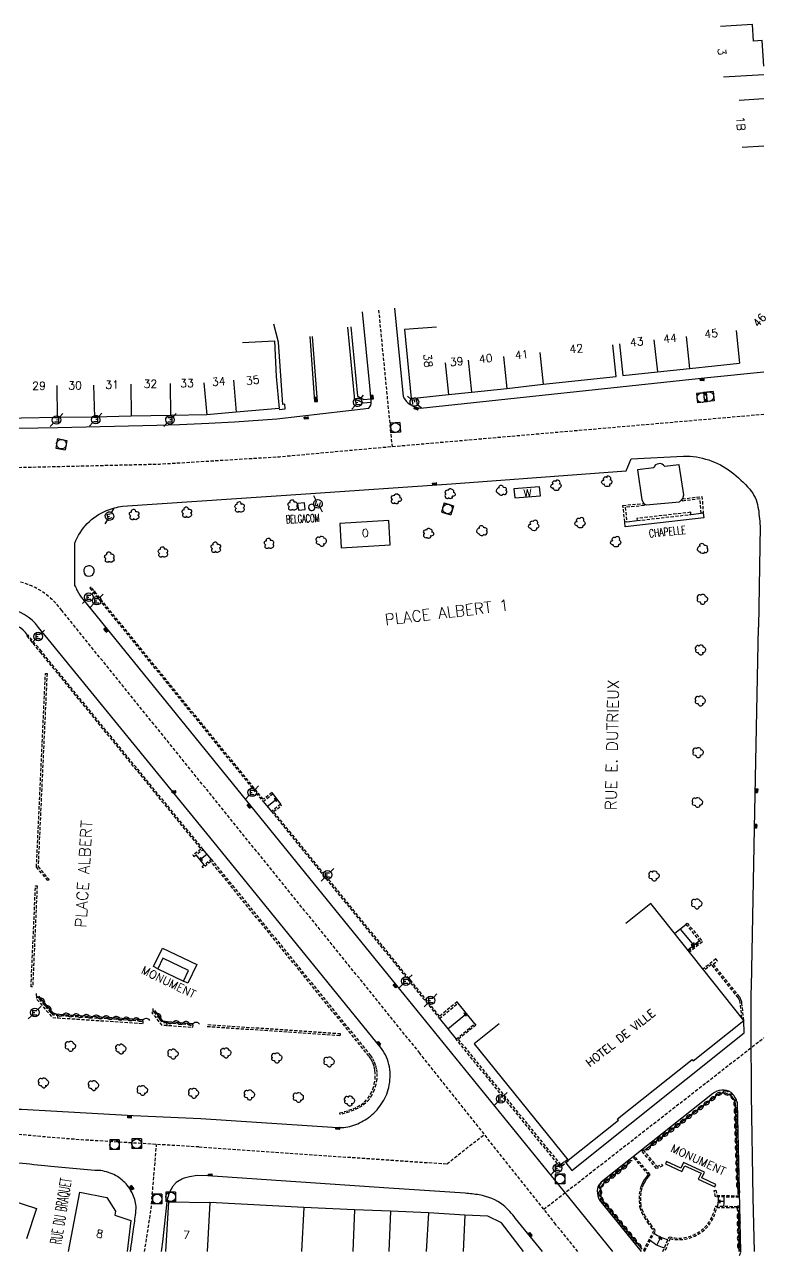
# Model space of a CAD drawing. Header units: millimetres. Extents: x 157000 to 158001, y 120999 to 122000.
# Drawn here: x 157884.5 to 158000.2, y 120999.4 to 121191.6 of the extents above; entities that cross this region are included whole.
import ezdxf
from ezdxf.enums import TextEntityAlignment as Align

# ---------------------------------------------------------------- set-up
doc = ezdxf.new("R2010")
doc.units = ezdxf.units.MM
doc.linetypes.add('DASHED', pattern=[0.75, 0.5, -0.25])
doc.layers.get('0').update_dxf_attribs({"linetype": 'CONTINUOUS'})
for name, color, linetype in [('W0001', 6, 'DASHED'), ('W0008', 7, 'CONTINUOUS'), ('W0100', 7, 'CONTINUOUS'), ('W0112', 1, 'DASHED'), ('W0300', 7, 'CONTINUOUS'), ('W0310', 3, 'CONTINUOUS'), ('W0334', 7, 'CONTINUOUS'), ('W0400', 7, 'CONTINUOUS'), ('W0420', 7, 'CONTINUOUS'), ('W0471', 7, 'CONTINUOUS'), ('W0984', 7, 'CONTINUOUS'), ('W0989', 7, 'CONTINUOUS'), ('W0991', 7, 'CONTINUOUS'), ('W1102', 7, 'CONTINUOUS')]:
    doc.layers.add(name, color=color, linetype=linetype)
doc.styles.get("Standard").update_dxf_attribs({"font": 'romans.shx', "width": 0.85})

# ---------------------------------------------------------------- blocks, each defined once
blk = doc.blocks.new('t310o')
at = {"color": 0, "linetype": 'Continuous'}
for centre, start, end in [((-0.5, 0.38), 216.8699, 323.1304), ((0.5, -0.37), 36.8699, 143.1303)]:
    blk.add_arc(centre, 0.625, start, end, dxfattribs=at)
blk = doc.blocks.new('T300')
for p, q in [((-0.8, 0.51), (-0.86, 0.34)), ((-0.86, 0.34), (-0.86, 0.17)), ((-0.86, 0.17), (-0.74, 0.06)), ((-0.69, 0.63), (-0.8, 0.51)), ((-0.8, -0.06), (-0.74, 0.06)), ((-0.74, 0.06), (-0.69, 0.11)), ((-0.57, 0.69), (-0.69, 0.63)), ((-0.46, 0.69), (-0.57, 0.69)), ((-0.29, 0.63), (-0.46, 0.69)), ((-0.29, 0.63), (-0.17, 0.74)), ((-0.23, 0.57), (-0.29, 0.63)), ((-0.17, 0.74), (-0.06, 0.8)), ((-0.06, 0.8), (0.06, 0.8)), ((0.06, 0.8), (0.23, 0.74)), ((0.23, 0.74), (0.34, 0.63)), ((0.34, 0.63), (0.4, 0.51)), ((0.46, 0.46), (0.34, 0.46)), ((0.4, 0.51), (0.4, 0.46)), ((0.57, 0.4), (0.46, 0.46)), ((0.57, 0.4), (0.69, 0.29)), ((0.69, 0.29), (0.74, 0.17)), ((0.74, 0.06), (0.69, -0.17)), ((0.74, 0.17), (0.74, 0.06)), ((-0.8, -0.17), (-0.8, -0.06)), ((-0.8, -0.23), (-0.8, -0.17)), ((-0.74, -0.34), (-0.8, -0.23)), ((-0.69, -0.4), (-0.74, -0.34)), ((-0.51, -0.46), (-0.69, -0.4)), ((-0.4, -0.46), (-0.51, -0.46)), ((-0.4, -0.46), (-0.34, -0.46)), ((-0.34, -0.46), (-0.34, -0.4)), ((-0.34, -0.51), (-0.34, -0.46)), ((-0.29, -0.63), (-0.34, -0.51)), ((-0.17, -0.74), (-0.29, -0.63)), ((-0.06, -0.8), (-0.17, -0.74)), ((0.06, -0.8), (-0.06, -0.8)), ((0.17, -0.74), (0.06, -0.8)), ((0.23, -0.69), (0.17, -0.74)), ((0.29, -0.46), (0.23, -0.46)), ((0.29, -0.63), (0.23, -0.69)), ((0.46, -0.4), (0.29, -0.46)), ((0.34, -0.51), (0.29, -0.63)), ((0.34, -0.51), (0.34, -0.46)), ((0.57, -0.34), (0.46, -0.4)), ((0.63, -0.29), (0.57, -0.34)), ((0.69, -0.17), (0.63, -0.29))]:
    blk.add_line(p, q)
blk = doc.blocks.new('T400')
for p, q in [((-0.15, 0.3), (0.15, 0.3)), ((-0.15, -0.25), (-0.15, 0.3)), ((-0.15, 0.15), (0.15, 0.15)), ((-0.15, 0), (0.15, 0)), ((0.15, 0.3), (0.15, -0.25)), ((-0.15, -0.15), (0.15, -0.15)), ((-0.15, -0.25), (-0.15, -0.3)), ((-0.15, -0.3), (0.15, -0.3)), ((0.15, -0.3), (0.15, -0.25))]:
    blk.add_line(p, q)
blk = doc.blocks.new('T471')
for p, q in [((-0.333334, 0.333334), (-0.333334, -0.333334)), ((-0.333334, 0.333334), (0.333334, 0.333334)), ((-0.333334, 0), (0, 0)), ((0.500001, 0.500001), (1.000002, 1.000002)), ((-0.500001, -0.500001), (-1.000002, -1.000002)), ((-0.333334, -0.333334), (0.333334, -0.333334))]:
    blk.add_line(p, q)
blk.add_ellipse((0, 0), major_axis=(0.471405, 0.471405), ratio=1, start_param=5.4977871438, end_param=11.780972451)
blk = doc.blocks.new('T420')
for p, q in [((0.75, 0.75), (-0.75, 0.75)), ((-0.75, 0.75), (-0.75, -0.75)), ((0.75, 0.75), (0.75, -0.75)), ((0.75, -0.75), (-0.75, -0.75))]:
    blk.add_line(p, q)
blk.add_ellipse((0, 0), major_axis=(-0.53, 0.53), ratio=1, start_param=3.926991, end_param=10.210176)

msp = doc.modelspace()

# ---------------------------------------------------------------- linework, layer by layer
at = {"layer": 'W0001', "flags": 128}
for points in [[(157939.81, 121147.07), (157941.91, 121125.7)], [(158000, 121130.75), (157938.71, 121125.42), (157924.35, 121124.11), (157905.6, 121122.96), (157871.79, 121122.16)], [(157911.76, 121016.34), (157893.42, 121017.45), (157888.47, 121017.84), (157878.99, 121018.72), (157873.48, 121021.5), (157869.44, 121025.56), (157866.28, 121030.93), (157865.63, 121034.66), (157865.35, 121037.22)], [(157903.26, 121000), (157904.26, 121006.4), (157905.14, 121016.75)]]:
    msp.add_lwpolyline(points, dxfattribs=at)
at = {"layer": 'W0001'}
msp.add_lwpolyline([(157890.35, 121100.13, 0.216102), (157882.03, 121104.92, 0.363114), (157868.68, 121095.78, 0.363114)], format="xyb", dxfattribs=at)
for points in [[(157970.93, 121000), (157967.47, 121004.27), (157946.24, 121031.02), (157890.35, 121100.13)], [(157965.61, 121006.61), (158000, 121033.42)], [(157911.76, 121016.34), (157950.5, 121013.7), (157956.32, 121018.32)]]:
    msp.add_lwpolyline(points, dxfattribs=at)
at = {"layer": 'W0008', "flags": 128}
for points in [[(157855.49, 121159.08), (157867.86, 121138.72), (157871.78, 121133.21, 0.055127), (157875.78, 121129.58, 0.206812), (157880.3, 121128.57), (157889.7, 121128.71)], [(157892.36, 121104, -0.043083), (157892.74, 121103.24, 0.0531), (157893.63, 121101.9), (157925.7, 121062.38), (157943.77, 121040.15), (157969.46, 121008.48), (157976.36, 121000, 0.2063)], [(157912.06, 121020.81), (157933.41, 121019.38, 0.0986), (157935.94, 121019.73, 0.0772), (157938.24, 121020.95, 0.0843), (157940.24, 121023.02, 0.0917), (157941.4, 121025.65, 0.1007), (157941.5, 121028.86, 0.127), (157940.26, 121031.72), (157914.61, 121063.34), (157888.2, 121095.68), (157886.7, 121097.5)], [(157998.51, 121000), (157998.34, 121008.45), (157998.08, 121024.49, -0.0015), (157998, 121033.38, -0.0063), (157998.03, 121041.35), (157998.52, 121066.1), (157999.16, 121097.53)], [(157869.84, 121036.99, 0.107819), (157869.79, 121034.57, 0.062869), (157870.13, 121033.17, 0.04931), (157872.12, 121029.25, 0.059801), (157874.42, 121026.44, 0.03889), (157876.18, 121025, 0.027844), (157878.87, 121023.33, 0.079892), (157881.19, 121022.52, 0.046407), (157884.06, 121022.27), (157901.49, 121021.24), (157912.06, 121020.81)], [(157901.05, 121000, 0.000169), (157901.34, 121001.94, 0.003304), (157901.55, 121003.48, 0.002002), (157901.88, 121006.03), (157901.94, 121007.07, 0.088092), (157901.31, 121009.19, 0.088092), (157899.99, 121010.97, 0.097377), (157897.91, 121012.27, 0.097377), (157895.5, 121012.69), (157888.6, 121013.29), (157887.69, 121013.38, -0.004594), (157883.05, 121013.91, -0.008813)], [(157911.46, 121011.88), (157910.26, 121011.68, 0.042359), (157909.47, 121011.47, 0.042359), (157908.72, 121011.13), (157908.19, 121010.79, 0.026678), (157907.83, 121010.38, 0.026678), (157907.52, 121009.93, 0.056714), (157907.02, 121008.88, 0.056714), (157906.76, 121007.75), (157906.08, 121001.54, -0.013225), (157905.86, 121000)], [(157965.42, 121000), (157963.07, 121002.88), (157961.2, 121005.19, 0.0562), (157959.28, 121007.26, 0.1184), (157955.52, 121008.85, 0.0309), (157953.32, 121009.11), (157941.42, 121009.92), (157913.16, 121011.83), (157911.46, 121011.88)]]:
    msp.add_lwpolyline(points, format="xyb", dxfattribs=at)
at = {"layer": 'W0008'}
for points in [[(157889.7, 121128.71), (157905.19, 121129.07), (157908.72, 121129.17), (157913.28, 121129.37), (157917.32, 121129.62), (157923.94, 121130.09), (157938.28, 121131.73, 0.247107), (157938.66, 121132.78), (157938.45, 121135.25), (157937.29, 121146.77)], [(157942.32, 121147.37), (157943.66, 121133.54, 0.262662), (157946.35, 121131.75), (157991.2, 121136.52), (158000, 121137.43)], [(157892.36, 121104), (157892.38, 121110.65, -0.207888), (157897.31, 121115.75, -0.065947), (157899.82, 121116.42), (157928.47, 121118.38), (157951.18, 121119.93), (157978.5, 121121.97), (157979.28, 121123.8), (157987.45, 121124.26, -0.16709), (157994.88, 121121.8, -0.051951), (157997.78, 121119.08, -0.140141), (157999.07, 121116.29, -0.020591), (157999.41, 121113.32), (157999.16, 121097.53)], [(157886.7, 121097.5, 0.216102), (157881.6, 121100.44, 0.363114), (157873.02, 121094.56)]]:
    msp.add_lwpolyline(points, format="xyb", dxfattribs=at)
at = {"layer": 'W0008', "flags": 128}
msp.add_lwpolyline([(157969.05, 121013.85), (157969.98, 121012.69), (157996.92, 121034.16), (157996.84, 121036.12)], dxfattribs=at)
at = {"layer": 'W0100'}
for p, q in [((157923.32, 121071.51), (157924.52, 121069.9)), ((157921.77, 121070.31), (157923.07, 121068.76)), ((157913.66, 121061.29), (157912.42, 121062.83)), ((157954.84, 121035.58), (157952.24, 121038.8)), ((157949.31, 121036.42), (157951.91, 121033.19)), ((157871.22, 121011.64), (157886.36, 121006.74)), ((157891.39, 121000), (157893.13, 121009.26)), ((157893.13, 121009.26), (157897.35, 121008.46)), ((157897.35, 121008.46), (157898.71, 121006.31)), ((157906.59, 121000), (157907.04, 121007.75)), ((157907.04, 121007.75), (157913.44, 121007.66)), ((157886.36, 121006.74), (157884.82, 121001.98)), ((157898.71, 121006.31), (157898.64, 121005.67)), ((157898.64, 121005.67), (157901.13, 121004.87)), ((157901.13, 121004.87), (157900.54, 121000))]:
    msp.add_line(p, q, dxfattribs=at)
for points in [[(158000, 121185.15), (157999.74, 121189.17), (157998.35, 121189.08), (157998.19, 121191.65), (157993.2, 121191.33)], [(157993.7, 121183.47), (158000, 121183.87)], [(158000, 121180.04), (157996.15, 121179.8)], [(157943.87, 121144), (157944.88, 121133.26), (157950.73, 121133.86), (157954.32, 121134.24), (157959.85, 121134.83), (157965.54, 121135.47), (157976.92, 121136.66), (157976.4, 121141.63)], [(157918.57, 121142.02), (157923.56, 121142.26), (157923.84, 121136.67), (157924.26, 121131.69), (157917.56, 121131.13), (157913.01, 121130.7), (157907.34, 121130.59), (157901.18, 121130.5), (157895.42, 121130.33), (157889.61, 121130.26), (157884.05, 121130.2), (157879.25, 121130.12)], [(157977.43, 121141.81), (157977.98, 121136.84), (157983.36, 121137.43), (157988.37, 121137.96), (157996.2, 121138.75), (157996.2, 121138.75)], [(157922.42, 121069.54), (157923.92, 121070.7), (157923.52, 121070.75), (157923.87, 121070.31), (157923.92, 121070.7)], [(157913.04, 121062.06), (157911.93, 121061.18), (157912.33, 121061.14), (157911.98, 121061.58), (157911.93, 121061.18)], [(157958.65, 121035.58), (157954.76, 121032.44), (157969.43, 121014.27), (157977.3, 121020.51), (157977.11, 121020.74), (157988.77, 121030.03), (157988.92, 121029.78), (157996.84, 121036.12), (157982.35, 121054.38), (157978.43, 121051.27)], [(157986.94, 121050.36), (157989.04, 121047.82), (157989.08, 121048.22), (157988.64, 121047.86), (157989.04, 121047.82)], [(157950.61, 121034.81), (157953.54, 121037.19), (157953.14, 121037.23), (157953.5, 121036.79), (157953.54, 121037.19)], [(157984.77, 121014.09), (157984.6, 121013.73), (157987.18, 121012.52), (157987.63, 121013.4), (157990.19, 121012.23), (157989.75, 121011.33), (157992.32, 121010.1), (157992.49, 121010.47), (157990.29, 121011.52), (157990.72, 121012.43), (157987.45, 121013.92), (157987, 121013.05), (157984.77, 121014.09), (157985.14, 121013.93)], [(157993.8, 121007.81), (157992.89, 121007.84), (157993.16, 121007.54), (157993.18, 121008.11), (157992.89, 121007.84)], [(157983.28, 121001.01), (157983.91, 121002.25), (157983.53, 121002.13), (157984.04, 121001.87), (157983.91, 121002.25)]]:
    msp.add_lwpolyline(points, dxfattribs=at)
at = {"layer": 'W0100', "flags": 128}
for points in [[(157984.5, 121122.61, 0.346632), (157983.57, 121123.07, 0.346632), (157982.79, 121122.41), (157980.24, 121122.09), (157980.91, 121117.4), (157981.24, 121116.84), (157981.59, 121116.62), (157986.82, 121117.12), (157987.33, 121117.64), (157987.47, 121118.19), (157986.74, 121122.88), (157986.73, 121122.91), (157984.5, 121122.63)], [(157992.79, 121007.1, 0.027668), (157992.89, 121007.84, 0.026612), (157992.89, 121008.55)], [(157993.74, 121007.09, 0.021465), (157993.8, 121007.8, 0.02187), (157993.78, 121008.53)], [(157984.46, 121000.59, -0.044977), (157983.37, 121000.96, -0.052805), (157982.24, 121001.71)], [(157982.84, 121002.86, 0.039727), (157983.91, 121002.25, 0.037161), (157985.01, 121001.88)]]:
    msp.add_lwpolyline(points, format="xyb", dxfattribs=at)
at = {"layer": 'W0100'}
for points in [[(157960.94, 121119.12), (157961.08, 121117.73), (157965.08, 121118.05), (157964.94, 121119.43)], [(157927.29, 121115.79), (157928.35, 121115.91), (157928.22, 121116.95), (157927.16, 121116.83)], [(157941.64, 121110.41), (157941.42, 121114.21), (157933.75, 121113.72), (157933.97, 121109.92)], [(157910.13, 121043.91), (157906.12, 121045.85), (157905.31, 121044.18), (157909.32, 121042.24)]]:
    msp.add_lwpolyline(points, close=True, dxfattribs=at)
for points in [[(157928.91, 121116.46, 9.046377), (157929.05, 121116.63, 0.110541)], [(157893.95, 121106.83, 10.455914), (157894.19, 121107.03, 0.09564)]]:
    msp.add_lwpolyline(points, format="xyb", close=True, dxfattribs=at)
at = {"layer": 'W0100', "flags": 128}
for points in [[(157912.57, 121060.4), (157911.3, 121061.96)], [(157987.8, 121051.04), (157986.08, 121049.68)], [(157989.95, 121048.55), (157988.13, 121047.1)], [(157962.47, 121000), (157958.99, 121004.49), (157956.89, 121005.56), (157953.28, 121005.71), (157947.63, 121006.05), (157941.69, 121006.3), (157936.05, 121006.51), (157928.12, 121006.89), (157913.44, 121007.66)]]:
    msp.add_lwpolyline(points, dxfattribs=at)
at = {"layer": 'W0112'}
for points in [[(157987.25, 121117.56), (157990.32, 121117.95), (157990.53, 121115.35), (157990.2, 121115.32), (157990.02, 121117.58), (157987.29, 121117.23)], [(157981.27, 121116.51), (157978.33, 121116.26), (157978.59, 121113.98), (157978.26, 121113.95), (157977.97, 121116.56), (157981.24, 121116.84)], [(157980.2, 121114.18), (157988.6, 121115.14), (157988.56, 121115.47), (157980.16, 121114.51)], [(157894.7, 121103.64), (157921.77, 121070.31), (157923.32, 121071.51), (157923.17, 121071.71), (157921.81, 121070.66), (157894.9, 121103.79)], [(157884.85, 121096.17), (157886.96, 121093.61), (157912.06, 121062.87), (157910.82, 121061.91), (157910.97, 121061.71), (157912.42, 121062.83), (157887.15, 121093.76), (157885.05, 121096.32)], [(157888.03, 121090.29), (157886.63, 121060.14), (157888.34, 121058.1), (157888.15, 121057.94), (157886.38, 121060.06), (157887.78, 121090.3)], [(157924.52, 121069.9), (157923.07, 121068.76), (157949.31, 121036.42), (157952.24, 121038.8), (157952.09, 121039), (157949.34, 121036.77), (157923.42, 121068.72), (157924.67, 121069.7)], [(157912.24, 121060.13), (157913.66, 121061.29), (157938.51, 121030.68), (157938.86, 121030.18), (157939.13, 121029.64), (157939.34, 121029.06), (157939.47, 121028.46), (157939.54, 121027.83), (157939.52, 121026.96), (157939.39, 121026.1), (157939.14, 121025.26), (157938.78, 121024.48), (157938.33, 121023.78), (157937.77, 121023.17), (157937.22, 121022.74), (157936.6, 121022.38), (157935.95, 121022.09), (157935.25, 121021.84), (157934.54, 121021.62), (157933.81, 121021.42), (157933.74, 121021.66), (157934.47, 121021.86), (157935.17, 121022.08), (157935.85, 121022.32), (157936.49, 121022.61), (157937.08, 121022.95), (157937.6, 121023.36), (157938.13, 121023.93), (157938.56, 121024.6), (157938.91, 121025.35), (157939.14, 121026.15), (157939.27, 121026.98), (157939.29, 121027.82), (157939.22, 121028.41), (157939.1, 121028.99), (157938.9, 121029.54), (157938.64, 121030.05), (157938.31, 121030.53), (157913.63, 121060.94), (157912.4, 121059.93)], [(157886.48, 121057.11), (157885.78, 121041.34), (157885.53, 121041.35), (157886.23, 121057.12)], [(157969.4, 121014.14), (157968.23, 121013.16), (157951.91, 121033.19), (157954.84, 121035.58), (157955, 121035.38), (157952.26, 121033.15), (157968.27, 121013.52), (157969.24, 121014.33)], [(157981.12, 121015.88), (157983.3, 121013.27), (157984.07, 121013.64), (157984.18, 121013.42), (157983.23, 121012.96), (157980.92, 121015.72)], [(157979.64, 121014.65), (157981.91, 121012.04), (157981.75, 121011.82), (157981.47, 121011.43), (157981.21, 121011.03), (157980.98, 121010.61), (157980.79, 121010.17), (157980.59, 121009.45), (157980.51, 121008.71), (157980.51, 121007.94), (157980.56, 121007.18), (157980.58, 121006.97), (157980.59, 121006.91), (157980.89, 121006.13), (157981.3, 121005.36), (157981.78, 121004.61), (157982.3, 121003.87), (157982.76, 121003.25), (157981.18, 121000.2), (157981.4, 121000.08), (157983.06, 121003.28), (157982.51, 121004.01), (157981.99, 121004.75), (157981.52, 121005.48), (157981.12, 121006.23), (157980.83, 121006.98), (157980.83, 121007.01), (157980.81, 121007.2), (157980.76, 121007.95), (157980.76, 121008.69), (157980.84, 121009.41), (157981.02, 121010.09), (157981.2, 121010.5), (157981.43, 121010.9), (157981.68, 121011.29), (157981.95, 121011.67), (157982.23, 121012.05), (157979.83, 121014.82)], [(157996.11, 121008.47), (157992.42, 121008.56), (157992.25, 121009.57), (157992.5, 121009.62), (157992.63, 121008.8), (157996.11, 121008.72)]]:
    msp.add_lwpolyline(points, close=True, dxfattribs=at)
for points in [[(157988.21, 121046.99), (157990.04, 121048.44), (157988.02, 121050.94), (157987.96, 121050.89), (157987.78, 121051.06), (157988.03, 121051.32), (157990.39, 121048.4), (157988.37, 121046.79)], [(157996.84, 121036.12), (157996.57, 121038.73), (157996.55, 121038.87), (157996.53, 121039), (157996.49, 121039.13), (157996.45, 121039.26), (157996.4, 121039.39), (157996.36, 121039.48), (157996.32, 121039.56), (157996.27, 121039.65), (157996.22, 121039.73), (157996.16, 121039.8), (157992.07, 121044.91), (157992.76, 121045.43), (157992.51, 121045.74), (157990.48, 121044.13)], [(157996.55, 121036.49), (157996.32, 121038.7), (157996.31, 121038.82), (157996.28, 121038.94), (157996.25, 121039.06), (157996.21, 121039.18), (157996.17, 121039.29), (157996.14, 121039.37), (157996.1, 121039.44), (157996.06, 121039.52), (157996.01, 121039.58), (157995.96, 121039.65), (157991.8, 121044.85), (157990.64, 121043.93)], [(157913.04, 121035.18), (157933.85, 121033.75), (157933.87, 121034), (157913.05, 121035.43)], [(157990.65, 121003.69), (157990.67, 121003.72)]]:
    msp.add_lwpolyline(points, dxfattribs=at)
at = {"layer": 'W0112', "flags": 128}
for points in [[(157903.04, 121035.63), (157903.06, 121035.98), (157889.03, 121036.91), (157886.58, 121039.77), (157886.31, 121039.54), (157888.86, 121036.57)], [(157910.81, 121035.03), (157910.83, 121035.39), (157906.09, 121035.76), (157904.69, 121037.52), (157904.41, 121037.3), (157905.9, 121035.42)]]:
    msp.add_lwpolyline(points, close=True, dxfattribs=at)
at = {"layer": 'W0112'}
msp.add_lwpolyline([(157984.21, 121000), (157985.2, 121002.32, 0.456509), (157992.37, 121007.1), (157996.1, 121007.06), (157996.1, 121006.81), (157992.59, 121006.85, -0.434245), (157985.34, 121002.03), (157984.48, 121000)], format="xyb", dxfattribs=at)
at = {"layer": 'W0310', "flags": 128}
for points in [[(157903.07, 121036.19), (157889.13, 121037.11), (157886.74, 121039.9)], [(157910.85, 121035.6), (157906.19, 121035.96), (157904.85, 121037.65)], [(157996.12, 121000), (157996.06, 121006.54)]]:
    msp.add_lwpolyline(points, dxfattribs=at)
for points in [[(157995.99, 121008.93), (157995.55, 121023.12, 0.2602), (157994.48, 121024.55, 0.297801), (157992.75, 121024.48), (157981.4, 121015.85)], [(157979.14, 121013.97), (157974.97, 121010.67, 0.211), (157974.45, 121009.46, 0.0805), (157974.69, 121008.07), (157980.92, 121000.38)]]:
    msp.add_lwpolyline(points, format="xyb", dxfattribs=at)
at = {"layer": 'W0334'}
for points in [[(157924.26, 121131.54), (157925.23, 121131.61), (157925.18, 121132.34), (157924.84, 121132.32), (157924.17, 121142.07), (157923.47, 121144.85)], [(157934.94, 121144.41), (157935.98, 121133.57), (157935.98, 121133.25), (157937.41, 121132.57), (157938.67, 121132.68)], [(157935.48, 121144.46), (157936.51, 121133.6), (157936.51, 121133.59), (157937.51, 121133.11), (157938.62, 121133.21)], [(157929.05, 121142.91), (157929.8, 121132.77), (157930.25, 121132.78), (157929.5, 121142.94)], [(157990.53, 121115.35), (157990.61, 121114.63), (157978.34, 121113.2), (157978.26, 121113.95)], [(157905.31, 121044.18), (157904.64, 121044.52), (157906.04, 121047.42), (157911.41, 121044.83), (157910.01, 121041.93), (157909.32, 121042.24)]]:
    msp.add_lwpolyline(points, dxfattribs=at)
at = {"layer": 'W0334', "flags": 128}
for points in [[(157988.6, 121115.14), (157990.2, 121115.32)], [(157978.59, 121113.98), (157980.2, 121114.18)]]:
    msp.add_lwpolyline(points, dxfattribs=at)
for points in [[(157885, 121096.28, 0.216102), (157881.39, 121098.35, 0.363114), (157875.03, 121094, 0.363114)], [(157995.86, 121023.22, 0.1394), (157994.86, 121024.85, 0.1724), (157993.41, 121025.22, 0.1491), (157991.98, 121024.64), (157974.58, 121010.84, 0.2121), (157973.95, 121009.48, 0.1034), (157974.31, 121008.03), (157980.81, 121000, 0.1392)], [(157996.37, 121000), (157995.86, 121023.22, 0.1394)]]:
    msp.add_lwpolyline(points, format="xyb", dxfattribs=at)
at = {"layer": 'W1102'}
for p, q in [((157996.61, 121172.53), (158000, 121172.69)), ((157948.85, 121144.37), (157943.87, 121144)), ((157982.82, 121142.4), (157983.36, 121137.43)), ((157987.84, 121142.93), (157988.37, 121137.96)), ((157995.68, 121143.85), (157996.2, 121138.75)), ((157964.98, 121140.43), (157965.54, 121135.47)), ((157950.22, 121138.83), (157950.73, 121133.86)), ((157953.78, 121139.21), (157954.32, 121134.24)), ((157959.33, 121139.8), (157959.85, 121134.83)), ((157889.55, 121135.26), (157889.61, 121130.26)), ((157895.27, 121135.33), (157895.42, 121130.33)), ((157901.11, 121135.5), (157901.18, 121130.5)), ((157907.25, 121135.59), (157907.34, 121130.59)), ((157912.54, 121135.69), (157913.01, 121130.7)), ((157917.14, 121136.11), (157917.56, 121131.13)), ((157913.44, 121007.66), (157913.05, 121000)), ((157928.12, 121006.89), (157927.79, 121000)), ((157936.05, 121006.51), (157935.8, 121000)), ((157941.69, 121006.3), (157941.42, 121000)), ((157947.63, 121006.05), (157947.27, 121000)), ((157953.28, 121005.71), (157953.03, 121000))]:
    msp.add_line(p, q, dxfattribs=at)

# ---------------------------------------------------------------- block references
at = {"layer": 'W0300'}
for p, rotation in [((157975.45, 121120.22), 275.836846389715), ((157951, 121118.43), 73.4688801902121), ((157958.97, 121118.91), 183.646428060875), ((157967.51, 121119.6), 275.836846389715), ((157918.13, 121116.15), 314.415196523669), ((157926.43, 121116.46), 314.415196523669), ((157942.6, 121117.61), 73.4688801902121), ((157901.66, 121114.97), 314.415196523669), ((157909.89, 121115.33), 314.415196523669), ((157947.63, 121112.24), 73.4688801902121), ((157955.91, 121112.61), 183.646428060875), ((157964.02, 121113.33), 275.836846389715), ((157971.25, 121113.76), 275.836846389715), ((157922.73, 121110.47), 314.415196523669), ((157930.91, 121110.93), 3.908016419929855), ((157976.83, 121110.79), 275.836846389715), ((157897.8, 121108.32), 314.415196523669), ((157906.16, 121109.12), 314.415196523669), ((157914.41, 121109.86), 314.415196523669), ((157990.36, 121109.83), 186.634480670187)]:
    msp.add_blockref('T300', p, dxfattribs=dict(at, rotation=rotation))
for p in [(157990.43, 121101.89), (157990.14, 121093.96), (157990.1, 121086), (157989.76, 121077.93), (157989.64, 121070.14), (157982.87, 121058.66), (157989.54, 121054.31), (157891.72, 121032.06), (157899.61, 121031.63), (157907.75, 121030.85), (157916, 121031.01), (157923.96, 121030.24), (157932.13, 121029.63), (157887.53, 121026.35), (157895.34, 121025.93), (157902.96, 121025.16), (157910.97, 121024.72), (157919.69, 121024.47), (157927.32, 121024.07), (157935.32, 121023.52)]:
    msp.add_blockref('T300', p, dxfattribs=at)
at = {"layer": 'W0310'}
for p, rotation in [((157887.01, 121039.58), 130.615635047211), ((157888.03, 121038.39), 130.615635047211), ((157889.05, 121037.21), 130.615635047211), ((157890.57, 121037.02), 176.1973629381657), ((157892.13, 121036.91), 176.1973629381657), ((157893.7, 121036.81), 176.1973629381657), ((157895.26, 121036.71), 176.1973629381657), ((157896.82, 121036.6), 176.1973629381657), ((157898.38, 121036.5), 176.1973629381657), ((157899.95, 121036.39), 176.1973629381657), ((157901.51, 121036.29), 176.1973629381657), ((157903.07, 121036.19), 176.1973629381657), ((157905.2, 121037.21), 128.4582543347119), ((157906.18, 121035.98), 128.4582543347119), ((157907.73, 121035.84), 175.5030436085399), ((157909.29, 121035.72), 175.5030436085399), ((157910.85, 121035.6), 175.5030436085399), ((157992.43, 121024.24), 217.2676876640864), ((157993.44, 121024.76), 188.1691861324256), ((157994.55, 121024.52), 153.7358467458357), ((157995.36, 121023.72), 117.6198015703093), ((157989.67, 121022.14), 217.2676876640864), ((157990.59, 121022.84), 217.2676876640864), ((157991.51, 121023.54), 217.2676876640864), ((157995.57, 121022.6), 91.76137331549663), ((157987.83, 121020.74), 217.2676876640864), ((157988.75, 121021.44), 217.2676876640864), ((157995.6, 121021.45), 91.76137331549663), ((157995.64, 121020.29), 91.76137331549663), ((157985.07, 121018.64), 217.2676876640864), ((157985.99, 121019.34), 217.2676876640864), ((157986.91, 121020.04), 217.2676876640864), ((157995.67, 121019.14), 91.76137331549663), ((157995.71, 121017.99), 91.76137331549663), ((157982.32, 121016.55), 217.2676876640864), ((157983.23, 121017.24), 217.2676876640864), ((157984.15, 121017.94), 217.2676876640864), ((157995.74, 121016.83), 91.76137331549663), ((157995.78, 121015.68), 91.76137331549663), ((157995.81, 121014.52), 91.76137331549663), ((157977.72, 121012.85), 218.3562938409196), ((157978.62, 121013.56), 218.3562938409196), ((157995.85, 121013.37), 91.76137331549663), ((157995.89, 121012.21), 91.76137331549663), ((157975, 121010.7), 218.3562938409196), ((157975.9, 121011.41), 218.3562938409196), ((157976.81, 121012.13), 218.3562938409196), ((157995.92, 121011.06), 91.76137331549663), ((157974.47, 121009.7), 262.3818839654514), ((157974.55, 121008.55), 282.1688857294475), ((157995.96, 121009.9), 91.76137331549663), ((157975.1, 121007.56), 309.0312025279201), ((157975.83, 121006.66), 309.0312025279201), ((157976.55, 121005.77), 309.0312025279201), ((157977.28, 121004.87), 309.0312025279201), ((157996.06, 121006.19), 90.55652603794904), ((157996.07, 121005.03), 90.55652603794904), ((157978.01, 121003.97), 309.0312025279201), ((157978.73, 121003.07), 309.0312025279201), ((157996.08, 121003.88), 90.55652603794904), ((157996.09, 121002.72), 90.55652603794904), ((157979.46, 121002.18), 309.0312025279201), ((157980.19, 121001.28), 309.0312025279201), ((157996.1, 121001.57), 90.55652603794904), ((157996.12, 121000.41), 90.55652603794904)]:
    msp.add_blockref('t310o', p, dxfattribs=dict(at, rotation=rotation))
at = {"layer": 'W0400'}
for p, rotation in [((157990.36, 121136.18), 96.0662979937696), ((157930.02, 121133.13), 184.6294436033838), ((157938.78, 121133.44), 184.9599511709614), ((157945.69, 121131.71), 72.352304370074), ((157928.53, 121130.22), 95.84817277376983), ((157948.56, 121119.92), 93.89668070947764), ((157897.2, 121097.1), 41.65592398225718), ((157907.87, 121071.83), 90), ((157998.87, 121072), 358.5547741745033), ((157919.59, 121069.61), 41.14212981797996), ((157998.71, 121066.43), 177.9251525672316), ((157942.42, 121041.53), 38.75531353115809), ((157939.82, 121032.51), 39.00829774866756), ((157900.94, 121021.06), 89.28815565011892), ((157933.46, 121019.25), 90), ((157913.53, 121011.96), 90), ((157901.27, 121009.97), 217.0552087250417), ((157963.47, 121002.67), 38.62018821980415)]:
    msp.add_blockref('T400', p, dxfattribs=dict(at, rotation=rotation))
at = {"layer": 'W0420'}
for p, rotation in [((157991.39, 121133.54), 6.066297993769623), ((157990.3, 121133.38), 6.066297993769623), ((157942.45, 121128.7), 3.27785132652921), ((157890.27, 121126.11), 79.1828517536577), ((157950.57, 121116), 73.4688801902121)]:
    msp.add_blockref('T420', p, dxfattribs=dict(at, rotation=rotation))
for p in [(157898.57, 121016.7), (157902.03, 121016.84), (157968.16, 121011.35), (157907.34, 121008.55), (157905.23, 121008.22)]:
    msp.add_blockref('T420', p, dxfattribs=at)
at = {"layer": 'W0471'}
for p, rotation in [((157936.55, 121132.66), 5.009856218815241), ((157945.41, 121132.69), 275.388104342512), ((157889.52, 121129.89), 180.687591321463), ((157895.63, 121129.95), 180.839499890307), ((157907.23, 121129.9), 181.071617920995), ((157930.35, 121116.8), 73.4688801902121), ((157897.79, 121114.88), 14.928139175759)]:
    msp.add_blockref('T471', p, dxfattribs=dict(at, rotation=rotation))
for p in [(157894.56, 121102.22), (157895.8, 121101.67), (157886.64, 121096.08), (157920.07, 121071.73), (157931.83, 121058.85), (157944.06, 121042.24), (157947.93, 121039.24), (157886.11, 121037.34), (157958.9, 121023.86), (157967.75, 121013.04), (157967.76, 121013.03)]:
    msp.add_blockref('T471', p, dxfattribs=at)

# ---------------------------------------------------------------- texts
at = {"layer": 'W0984'}
for s, rotation, p in [('W', 4.6582, (157963.09, 121118.47)), ('MONUMENT', 334.1282, (157907.02, 121042.1)), ('HOTEL DE VILLE', 38.5512, (157977.6, 121033.39)), ('MONUMENT', 335.4788, (157989.75, 121014.35))]:
    msp.add_text(s, height=1.25, rotation=rotation, dxfattribs=at).set_placement(p, align=Align.MIDDLE)
for s, rotation, width, p in [('BELGACOM', 2.6866, 0.6, (157927.97, 121114.48)), ('CHAPELLE', 6.0739, 0.7, (157984.91, 121112.45))]:
    msp.add_text(s, height=1.25, rotation=rotation, dxfattribs=dict(at, width=width)).set_placement(p, align=Align.MIDDLE)
at = {"layer": 'W0989'}
for s, rotation, p in [('PLACE ALBERT 1', 6.9171, (157950.46, 121099.85)), ('RUE E. DUTRIEUX', 88.863, (157976.28, 121079.14)), ('PLACE ALBERT', 86.7415, (157893.75, 121058.97))]:
    msp.add_text(s, height=1.75, rotation=rotation, dxfattribs=at).set_placement(p, align=Align.MIDDLE)
at = {"layer": 'W0989', "width": 0.5}
msp.add_text('RUE DU BRAQUET', height=1.75, rotation=80.9068, dxfattribs=at).set_placement((157890.28, 121006.31), align=Align.MIDDLE)
at = {"layer": 'W0991'}
for s, rotation, p in [('3', 273.6638, (157993.45, 121187.4)), ('1B', 273.6443, (157996.38, 121176.17)), ('46', 48.9237, (157999.31, 121145.49)), ('45', 6.7093, (157991.76, 121143.39)), ('43', 6.2245, (157980.12, 121142.11)), ('44', 6.0375, (157985.33, 121142.67)), ('40', 6.0052, (157956.55, 121139.51)), ('41', 6.4098, (157962.16, 121140.12)), ('42', 5.9989, (157970.69, 121141.03)), ('38', 275.3881, (157947.54, 121139.15)), ('39', 6.155, (157952, 121139.02)), ('33', 1.0712, (157909.89, 121135.64)), ('34', 5.2208, (157914.84, 121135.9)), ('35', 7.8251, (157920.14, 121136.1)), ('29', 0.5689, (157886.78, 121135.23)), ('30', 0.6875, (157892.41, 121135.29)), ('31', 1.6826, (157898.19, 121135.41)), ('32', 0.8395, (157904.18, 121135.54)), ('0', 2.5065, (157937.74, 121112.24)), ('8', 349.3446, (157896.26, 121002.78)), ('7', 357.2904, (157909.8, 121002.61))]:
    msp.add_text(s, height=1.25, rotation=rotation, dxfattribs=at).set_placement(p, align=Align.MIDDLE)

doc.saveas('drawing.dxf')
